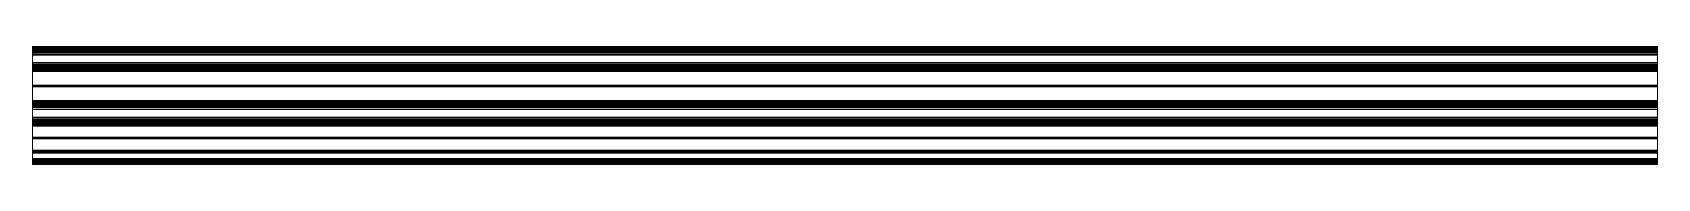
# Model space of a CAD drawing. Extents: x 0 to 1000, y -73 to 0.
import ezdxf

# ---------------------------------------------------------------- set-up
doc = ezdxf.new("R2010")
doc.units = 0
doc.header["$MEASUREMENT"] = 0
doc.layers.add('ACESSORIO', color=4, linetype='CONTINUOUS', lineweight=0)

msp = doc.modelspace()

# ---------------------------------------------------------------- linework, layer by layer
at = {"layer": 'ACESSORIO', "linetype": 'Continuous'}
for points in [[(0, 0, 14.4), (0, 0, 3.1), (1000, 0, 3.1), (1000, 0, 14.4)], [(1000, 0, 3.1), (1000, -0.1, 2.7), (0, -0.1, 2.7), (0, 0, 3.1)], [(1000, 0, 14.9), (1000, 0, 14.7), (0, 0, 14.7), (0, 0, 14.9)], [(1000, 0, 14.7), (1000, 0, 14.4), (0, 0, 14.4), (0, 0, 14.7)], [(0, 0, 14.9), (0, 0, 15.5), (1000, 0, 15.5), (1000, 0, 14.9)], [(1000, 0, 15.5), (1000, -0.1, 15.8), (0, -0.1, 15.8), (0, 0, 15.5)], [(0, -0.1, 15.8), (0, 0, 15.5), (0, -0.5, 16), (0, -0.1, 15.8)], [(1000, -0.1, 2.7), (1000, -0.4, 2), (0, -0.4, 2), (0, -0.1, 2.7)], [(0, -0.1, 15.8), (0, -0.5, 16), (1000, -0.5, 16), (1000, -0.1, 15.8)], [(0, -0.4, 2), (0, -0.9, 1.6), (1000, -0.9, 1.6), (1000, -0.4, 2)], [(1000, -64.8, 16), (0, -64.8, 16), (0, -0.5, 16), (1000, -0.5, 16)], [(1000, -0.9, 1.6), (1000, -1.5, 1.4), (0, -1.5, 1.4), (0, -0.9, 1.6)], [(1000, -4, 3), (1000, -1.1, 3.8), (0, -1.1, 3.8), (0, -4, 3)], [(0, -1.1, 3.8), (0, -1.1, 14.4), (1000, -1.1, 14.4), (1000, -1.1, 3.8)], [(1000, -1.1, 14.4), (1000, -1.2, 14.7), (0, -1.2, 14.7), (0, -1.1, 14.4)], [(0, -1.2, 14.7), (0, -1.6, 14.9), (1000, -1.6, 14.9), (1000, -1.2, 14.7)], [(0, -1.5, 1.4), (0, -2.3, 1.1), (1000, -2.3, 1.1), (1000, -1.5, 1.4)], [(1000, -1.6, 14.9), (1000, -13.3, 14.9), (0, -13.3, 14.9), (0, -1.6, 14.9)], [(0, -2.3, 1.1), (0, -2.7, 0.3), (1000, -2.7, 0.3), (1000, -2.3, 1.1)], [(1000, -2.7, 0.3), (1000, -2.8, 0.1), (0, -2.8, 0.1), (0, -2.7, 0.3)], [(0, -3, 0), (0, -2.7, 0.3), (0, -2.8, 0.1)], [(0, -2.8, 0.1), (0, -3), (1000, -3), (1000, -2.8, 0.1)], [(1000, -3), (1000, -3.2, 0.1), (0, -3.2, 0.1), (0, -3)], [(0, -3.2, 0.1), (0, -3, 0), (0, -3.4, 0.3)], [(0, -3.2, 0.1), (0, -3.4, 0.3), (1000, -3.4, 0.3), (1000, -3.2, 0.1)], [(1000, -3.4, 0.3), (1000, -3.6, 1.3), (0, -3.6, 1.3), (0, -3.4, 0.3)], [(0, -3.6, 1.3), (0, -3.8, 1.5), (1000, -3.8, 1.5), (1000, -3.6, 1.3)], [(1000, -3.8, 1.5), (1000, -4.9, 1.7), (0, -4.9, 1.7), (0, -3.8, 1.5)], [(1000, -4.9, 2.5), (1000, -4, 3), (0, -4, 3), (0, -4.9, 2.5)], [(0, -4.9, 1.7), (0, -5.1, 1.9), (1000, -5.1, 1.9), (1000, -4.9, 1.7)], [(0, -4.9, 2.5), (0, -5.2, 2.1), (1000, -5.2, 2.1), (1000, -4.9, 2.5)], [(1000, -5.1, 1.9), (1000, -5.2, 2.1), (0, -5.2, 2.1), (0, -5.1, 1.9)], [(0, -10, 2.5), (0, -9.8, 2.1), (1000, -9.8, 2.1), (1000, -10, 2.5)], [(1000, -9.8, 2.1), (1000, -10, 1.7), (0, -10, 1.7), (0, -9.8, 2.1)], [(1000, -10.8, 3), (1000, -10, 2.5), (0, -10, 2.5), (0, -10.8, 3)], [(1000, -0.5, 16), (1000, -0.1, 15.8), (1000, 0, 15.5)], [(1000, -3, 0), (1000, -2.7, 0.3), (1000, -2.8, 0.1)], [(1000, -3.2, 0.1), (1000, -3, 0), (1000, -3.4, 0.3)], [(0, -10, 1.7), (0, -11.1, 1.5), (1000, -11.1, 1.5), (1000, -10, 1.7)], [(0, -13.5, 3.3), (0, -10.8, 3), (1000, -10.8, 3), (1000, -13.5, 3.3)], [(1000, -11.1, 1.5), (1000, -11.3, 1.3), (0, -11.3, 1.3), (0, -11.1, 1.5)], [(0, -11.3, 1.3), (0, -11.5, 0.3), (1000, -11.5, 0.3), (1000, -11.3, 1.3)], [(1000, -11.9, 0), (1000, -11.5, 0.3), (0, -11.5, 0.3), (0, -11.9, 0)], [(0, -11.9, 0), (0, -12.2, 0.3), (1000, -12.2, 0.3), (1000, -11.9, 0)], [(1000, -12.6, 1.1), (1000, -12.2, 0.3), (0, -12.2, 0.3), (0, -12.6, 1.1)], [(0, -12.6, 1.1), (0, -13.4, 1.4), (1000, -13.4, 1.4), (1000, -12.6, 1.1)], [(0, -13.3, 14.9), (0, -13.7, 14.7), (1000, -13.7, 14.7), (1000, -13.3, 14.9)], [(1000, -13.4, 1.4), (1000, -14, 1.6), (0, -14, 1.6), (0, -13.4, 1.4)], [(1000, -13.8, 3.8), (1000, -13.5, 3.3), (0, -13.5, 3.3), (0, -13.8, 3.8)], [(1000, -13.7, 14.7), (1000, -13.8, 14.4), (0, -13.8, 14.4), (0, -13.7, 14.7)], [(0, -13.8, 14.4), (0, -13.8, 3.8), (1000, -13.8, 3.8), (1000, -13.8, 14.4)], [(0, -14.5, 2), (0, -14, 1.6), (1000, -14, 1.6), (1000, -14.5, 2)], [(1000, -14.5, 2), (1000, -14.8, 2.6), (0, -14.8, 2.6), (0, -14.5, 2)], [(0, -14.8, 2.6), (0, -14.9, 3.1), (1000, -14.9, 3.1), (1000, -14.8, 2.6)], [(1000, -14.9, 3.1), (1000, -14.9, 14.4), (0, -14.9, 14.4), (0, -14.9, 3.1)], [(0, -14.9, 14.4), (0, -15, 14.7), (1000, -15, 14.7), (1000, -14.9, 14.4)], [(1000, -15, 14.7), (1000, -15.4, 14.9), (0, -15.4, 14.9), (0, -15, 14.7)], [(1000, -23.8, 14.9), (1000, -15.4, 14.9), (0, -15.4, 14.9), (0, -23.8, 14.9)], [(0, -23.8, 14.9), (0, -24.3, 15.2), (1000, -24.3, 15.2), (1000, -23.8, 14.9)], [(1000, -24.8, 14.9), (1000, -24.3, 15.2), (0, -24.3, 15.2), (0, -24.8, 14.9)], [(0, -33.2, 14.9), (0, -24.8, 14.9), (1000, -24.8, 14.9), (1000, -33.1, 14.9)], [(1000, -33.1, 14.9), (1000, -33.5, 14.7), (0, -33.5, 14.7), (0, -33.2, 14.9)], [(1000, -33.5, 14.7), (1000, -33.7, 14.4), (0, -33.7, 14.4), (0, -33.5, 14.7)], [(0, -33.7, 14.4), (0, -33.7, 3.1), (1000, -33.7, 3.1), (1000, -33.7, 14.4)], [(1000, -33.7, 3.1), (1000, -33.7, 2.7), (0, -33.7, 2.7), (0, -33.7, 3.1)], [(1000, -33.7, 2.7), (1000, -34.1, 2), (0, -34.1, 2), (0, -33.7, 2.7)], [(0, -34.1, 2), (0, -34.5, 1.6), (1000, -34.5, 1.6), (1000, -34.1, 2)], [(1000, -34.5, 1.6), (1000, -35.1, 1.4), (0, -35.1, 1.4), (0, -34.5, 1.6)], [(1000, -37.6, 3), (1000, -34.8, 3.8), (0, -34.8, 3.8), (0, -37.6, 3)], [(0, -34.8, 3.8), (0, -34.8, 14.4), (1000, -34.8, 14.4), (1000, -34.8, 3.8)], [(1000, -34.8, 14.4), (1000, -34.9, 14.7), (0, -34.9, 14.7), (0, -34.8, 14.4)], [(0, -34.9, 14.7), (0, -35.2, 14.9), (1000, -35.2, 14.9), (1000, -34.9, 14.7)], [(0, -35.1, 1.4), (0, -35.9, 1.1), (1000, -35.9, 1.1), (1000, -35.1, 1.4)], [(1000, -35.3, 14.9), (1000, -47, 14.9), (0, -47, 14.9), (0, -35.2, 14.9)], [(0, -35.9, 1.1), (0, -36.3, 0.3), (1000, -36.3, 0.3), (1000, -35.9, 1.1)], [(1000, -36.3, 0.3), (1000, -36.5, 0.1), (0, -36.5, 0.1), (0, -36.3, 0.3)], [(0, -36.7, 0), (0, -36.3, 0.3), (0, -36.5, 0.1)], [(0, -36.5, 0.1), (0, -36.7), (1000, -36.7), (1000, -36.5, 0.1)], [(1000, -36.7), (1000, -36.9, 0.1), (0, -36.9, 0.1), (0, -36.7)], [(0, -36.9, 0.1), (0, -36.7, 0), (0, -37, 0.3)], [(0, -36.9, 0.1), (0, -37, 0.3), (1000, -37, 0.3), (1000, -36.9, 0.1)], [(1000, -37, 0.3), (1000, -37.3, 1.3), (0, -37.3, 1.3), (0, -37, 0.3)], [(0, -37.3, 1.3), (0, -37.5, 1.5), (1000, -37.5, 1.5), (1000, -37.3, 1.3)], [(1000, -37.5, 1.5), (1000, -38.5, 1.7), (0, -38.5, 1.7), (0, -37.5, 1.5)], [(1000, -38.6, 2.5), (1000, -37.6, 3), (0, -37.6, 3), (0, -38.6, 2.5)], [(0, -38.5, 1.7), (0, -38.7, 1.9), (1000, -38.7, 1.9), (1000, -38.5, 1.7)], [(0, -38.6, 2.5), (0, -38.8, 2.1), (1000, -38.8, 2.1), (1000, -38.6, 2.5)], [(1000, -38.7, 1.9), (1000, -38.8, 2.1), (0, -38.8, 2.1), (0, -38.7, 1.9)], [(1000, -36.7, 0), (1000, -36.3, 0.3), (1000, -36.5, 0.1)], [(1000, -36.9, 0.1), (1000, -36.7, 0), (1000, -37, 0.3)], [(0, -43.6, 2.5), (0, -43.4, 2.1), (1000, -43.4, 2.1), (1000, -43.6, 2.5)], [(1000, -43.4, 2.1), (1000, -43.7, 1.7), (0, -43.7, 1.7), (0, -43.4, 2.1)], [(1000, -44.5, 3), (1000, -43.6, 2.5), (0, -43.6, 2.5), (0, -44.5, 3)], [(0, -43.7, 1.7), (0, -44.7, 1.5), (1000, -44.7, 1.5), (1000, -43.7, 1.7)], [(0, -47.1, 3.3), (0, -44.5, 3), (1000, -44.5, 3), (1000, -47.1, 3.3)], [(1000, -44.7, 1.5), (1000, -44.9, 1.3), (0, -44.9, 1.3), (0, -44.7, 1.5)], [(0, -44.9, 1.3), (0, -45.2, 0.3), (1000, -45.2, 0.3), (1000, -44.9, 1.3)], [(1000, -45.5, 0), (1000, -45.2, 0.3), (0, -45.2, 0.3), (0, -45.5, 0)], [(0, -45.5, 0), (0, -45.9, 0.3), (1000, -45.9, 0.3), (1000, -45.5, 0)], [(1000, -46.3, 1.1), (1000, -45.9, 0.3), (0, -45.9, 0.3), (0, -46.3, 1.1)], [(0, -46.3, 1.1), (0, -47.1, 1.4), (1000, -47.1, 1.4), (1000, -46.3, 1.1)], [(0, -47, 14.9), (0, -47.3, 14.7), (1000, -47.3, 14.7), (1000, -47, 14.9)], [(1000, -47.5, 3.8), (1000, -47.1, 3.3), (0, -47.1, 3.3), (0, -47.5, 3.8)], [(1000, -47.1, 1.4), (1000, -47.6, 1.6), (0, -47.6, 1.6), (0, -47.1, 1.4)], [(1000, -47.3, 14.7), (1000, -47.5, 14.4), (0, -47.5, 14.4), (0, -47.3, 14.7)], [(0, -47.5, 14.4), (0, -47.5, 3.8), (1000, -47.5, 3.8), (1000, -47.5, 14.4)], [(0, -48.1, 2), (0, -47.6, 1.6), (1000, -47.6, 1.6), (1000, -48.1, 2)], [(1000, -48.1, 2), (1000, -48.4, 2.6), (0, -48.4, 2.6), (0, -48.1, 2)], [(0, -48.4, 2.6), (0, -48.6, 3.1), (1000, -48.6, 3.1), (1000, -48.4, 2.6)], [(1000, -48.6, 3.1), (1000, -48.6, 14.4), (0, -48.6, 14.4), (0, -48.6, 3.1)], [(0, -48.6, 14.4), (0, -48.7, 14.7), (1000, -48.7, 14.7), (1000, -48.6, 14.4)], [(1000, -48.7, 14.7), (1000, -49.1, 14.9), (0, -49.1, 14.9), (0, -48.7, 14.7)], [(1000, -49.1, 14.9), (1000, -55.9, 14.9), (0, -55.9, 14.9), (0, -49.1, 14.9)], [(0, -55.9, 14.9), (0, -56.4, 15.2), (1000, -56.4, 15.2), (1000, -55.9, 14.9)], [(1000, -56.9, 14.9), (1000, -56.4, 15.2), (0, -56.4, 15.2), (0, -56.9, 14.9)], [(0, -63.9, 14.9), (0, -56.9, 14.9), (1000, -56.9, 14.9), (1000, -63.9, 14.9)], [(1000, -64.1, 14.8), (1000, -63.9, 14.9), (0, -63.9, 14.9), (0, -64.1, 14.8)], [(0, -64.1, 14.8), (0, -64.2, 14.5), (1000, -64.2, 14.5), (1000, -64.1, 14.8)], [(0, -64.2, 14.5), (0, -64.2, 12.9), (1000, -64.2, 12.9), (1000, -64.2, 14.5)], [(1000, -64.2, 12.9), (1000, -64.3, 12.6), (0, -64.3, 12.6), (0, -64.2, 12.9)], [(0, -64.3, 12.6), (0, -64.7, 12.4), (1000, -64.7, 12.4), (1000, -64.3, 12.6)], [(1000, -68.9, 12.4), (1000, -64.7, 12.4), (0, -64.7, 12.4), (0, -68.9, 12.4)], [(0, -65.2, 15.8), (0, -64.8, 16), (1000, -64.8, 16), (1000, -65.2, 15.8)], [(1000, -65.3, 15.5), (1000, -65.2, 15.8), (0, -65.2, 15.8), (0, -65.3, 15.5)], [(0, -65.3, 15.5), (0, -65.3, 13.8), (1000, -65.3, 13.8), (1000, -65.3, 15.5)], [(1000, -65.4, 13.6), (1000, -65.3, 13.8), (0, -65.3, 13.8), (0, -65.4, 13.6)], [(0, -65.4, 13.6), (0, -65.6, 13.5), (1000, -65.6, 13.5), (1000, -65.4, 13.6)], [(0, -71.2, 13.5), (1000, -71.2, 13.5), (1000, -65.6, 13.5), (0, -65.6, 13.5)], [(1000, -69.1, 12.4), (1000, -68.9, 12.4), (0, -68.9, 12.4), (0, -69.1, 12.4)], [(0, -69.1, 12.4), (0, -69.2, 12.1), (1000, -69.2, 12.1), (1000, -69.1, 12.4)], [(1000, -69.2, 12.1), (1000, -69.2, 2.4), (0, -69.2, 2.4), (0, -69.2, 12.1)], [(0, -69.2, 2.4), (0, -69.5, 2), (1000, -69.5, 2), (1000, -69.2, 2.4)], [(1000, -69.5, 2), (1000, -69.2, 1.6), (0, -69.2, 1.6), (0, -69.5, 2)], [(0, -69.2, 1.6), (0, -69.2, -0.6), (1000, -69.2, -0.6), (1000, -69.2, 1.6)], [(1000, -69.2, -0.6), (1000, -69.5, -1), (0, -69.5, -1), (0, -69.2, -0.6)], [(0, -69.5, -1), (0, -69.2, -1.4), (1000, -69.2, -1.4), (1000, -69.5, -1)], [(1000, -69.2, -1.4), (1000, -69.2, -11.2), (0, -69.2, -11.2), (0, -69.2, -1.4)], [(1000, -69.2, -11.2), (1000, -69.3, -11.5), (0, -69.3, -11.5), (0, -69.2, -11.2)], [(0, -69.7, -11.7), (0, -69.3, -11.5), (1000, -69.3, -11.5), (1000, -69.7, -11.7)], [(1000, -69.7, -11.7), (1000, -71.2, -11.7), (0, -71.2, -11.7), (0, -69.7, -11.7)], [(1000, -70.4, 12.4), (1000, -70.3, 12.1), (0, -70.3, 12.1), (0, -70.4, 12.4)], [(0, -70.3, 12.1), (1000, -70.3, 12.1), (1000, -70.3, -10.3), (0, -70.3, -10.3)], [(0, -70.3, -10.3), (0, -70.4, -10.5), (1000, -70.4, -10.5), (1000, -70.3, -10.3)], [(0, -70.4, 12.4), (0, -70.6, 12.4), (1000, -70.6, 12.4), (1000, -70.4, 12.4)], [(1000, -70.6, -10.6), (1000, -70.4, -10.5), (0, -70.4, -10.5), (0, -70.6, -10.6)], [(1000, -71.2, 12.4), (1000, -70.6, 12.4), (0, -70.6, 12.4), (0, -71.2, 12.4)], [(0, -71.2, -10.6), (0, -70.6, -10.6), (1000, -70.6, -10.6), (1000, -71.2, -10.6)], [(0, -71.4, 13.6), (0, -71.2, 13.5), (1000, -71.2, 13.5), (1000, -71.4, 13.6)], [(0, -71.4, 12.4), (0, -71.2, 12.4), (1000, -71.2, 12.4), (1000, -71.4, 12.4)], [(0, -71.2, -11.7), (0, -71.4, -11.7), (1000, -71.4, -11.7), (1000, -71.2, -11.7)], [(1000, -71.4, -10.5), (1000, -71.2, -10.6), (0, -71.2, -10.6), (0, -71.4, -10.5)], [(1000, -71.4, 13.6), (1000, -71.5, 13.8), (0, -71.5, 13.8), (0, -71.4, 13.6)], [(1000, -71.5, 12.1), (1000, -71.4, 12.4), (0, -71.4, 12.4), (0, -71.5, 12.1)], [(1000, -71.5, -12), (1000, -71.4, -11.7), (0, -71.4, -11.7), (0, -71.5, -12)], [(0, -71.4, -10.5), (0, -71.5, -10.3), (1000, -71.5, -10.3), (1000, -71.4, -10.5)], [(0, -71.5, 13.8), (0, -71.5, 15.5), (1000, -71.5, 15.5), (1000, -71.5, 13.8)], [(1000, -71.5, 15.5), (1000, -71.6, 15.8), (0, -71.6, 15.8), (0, -71.5, 15.5)], [(1000, -71.5, 11.4), (1000, -71.6, 11.1), (0, -71.6, 11.1), (0, -71.5, 11.4)], [(0, -71.5, 12.1), (0, -71.5, 11.4), (1000, -71.5, 11.4), (1000, -71.5, 12.1)], [(0, -71.5, -12), (0, -71.5, -13.6), (1000, -71.5, -13.6), (1000, -71.5, -12)], [(1000, -71.6, -13.9), (1000, -71.5, -13.6), (0, -71.5, -13.6), (0, -71.6, -13.9)], [(1000, -71.5, -9.6), (1000, -71.6, -9.2), (0, -71.6, -9.2), (0, -71.5, -9.6)], [(0, -71.5, -10.3), (0, -71.5, -9.6), (1000, -71.5, -9.6), (1000, -71.5, -10.3)], [(0, -71.6, 15.8), (0, -72, 16), (1000, -72, 16), (1000, -71.6, 15.8)], [(0, -72, 10.9), (0, -71.6, 11.1), (1000, -71.6, 11.1), (1000, -72, 10.9)], [(0, -71.6, -13.9), (0, -72, -14.1), (1000, -72, -14.1), (1000, -71.6, -13.9)], [(0, -72, -9.1), (0, -71.6, -9.2), (1000, -71.6, -9.2), (1000, -72, -9.1)], [(1000, -72, 16), (1000, -72.1, 16), (0, -72.1, 16), (0, -72, 16)], [(1000, -72.1, 10.9), (1000, -72, 10.9), (0, -72, 10.9), (0, -72.1, 10.9)], [(1000, -72.1, -14.1), (1000, -72, -14.1), (0, -72, -14.1), (0, -72.1, -14.1)], [(1000, -72.1, -9.1), (1000, -72, -9.1), (0, -72, -9.1), (0, -72.1, -9.1)], [(0, -72.1, 16), (0, -72.5, 15.8), (1000, -72.5, 15.8), (1000, -72.1, 16)], [(0, -72.1, 10.9), (0, -72.5, 11.1), (1000, -72.5, 11.1), (1000, -72.1, 10.9)], [(0, -72.1, -14.1), (0, -72.5, -13.9), (1000, -72.5, -13.9), (1000, -72.1, -14.1)], [(0, -72.1, -9.1), (0, -72.5, -9.2), (1000, -72.5, -9.2), (1000, -72.1, -9.1)], [(1000, -72.5, 15.8), (1000, -72.6, 15.5), (0, -72.6, 15.5), (0, -72.5, 15.8)], [(1000, -72.6, 11.4), (1000, -72.5, 11.1), (0, -72.5, 11.1), (0, -72.6, 11.4)], [(1000, -72.5, -13.9), (1000, -72.6, -13.6), (0, -72.6, -13.6), (0, -72.5, -13.9)], [(1000, -72.5, -9.2), (1000, -72.6, -9.6), (0, -72.6, -9.6), (0, -72.5, -9.2)], [(0, -72.6, 15.5), (0, -72.6, 11.4), (1000, -72.6, 11.4), (1000, -72.6, 15.5)], [(0, -72.6, -13.6), (0, -72.6, -9.6), (1000, -72.6, -9.6), (1000, -72.6, -13.6)]]:
    msp.add_3dface(points, dxfattribs=at)
for points, invisible_edges in [([(0, 0, 3.8), (0, -1.1, 3.8), (0, -1.1, 14.4), (0, 0, 14.4)], 5), ([(0, 0, 3.8), (0, -1.1, 3.8), (0, -1.4, 3.3), (0, 0, 3.1)], 7), ([(0, -1.4, 3.3), (0, -1.4, 3.3), (0, -0.1, 2.6), (0, 0, 3.1)], 10), ([(1000, 0, 3.8), (1000, -1.1, 3.8), (1000, -1.1, 14.4), (1000, 0, 14.4)], 5), ([(1000, 0, 3.8), (1000, -1.1, 3.8), (1000, -1.4, 3.3), (1000, 0, 3.1)], 7), ([(1000, -1.4, 3.3), (1000, -1.4, 3.3), (1000, -0.1, 2.6), (1000, 0, 3.1)], 10), ([(0, 0, 14.7), (0, -1.2, 14.7), (0, -1.6, 14.9), (0, 0, 14.9)], 5), ([(0, 0, 14.7), (0, -1.2, 14.7), (0, -1.1, 14.4), (0, 0, 14.4)], 5), ([(0, -0.5, 16), (0, -0.5, 14.9), (0, 0, 14.9), (0, 0, 15.5)], 3), ([(0, -0.1, 2.6), (0, -0.1, 2.6), (0, -1.4, 3.3), (0, -0.4, 2)], 7), ([(0, -0.4, 2), (0, -0.4, 2), (0, -1.4, 3.3), (0, -0.9, 1.6)], 6), ([(0, -0.5, 16), (0, -0.5, 14.9), (0, -23.8, 14.9), (0, -23.8, 16)], 7), ([(0, -1.4, 3.3), (0, -1.4, 3.3), (0, -1.5, 1.4), (0, -0.9, 1.6)], 10), ([(0, -1.4, 3.3), (0, -1.1, 3.8), (0, -4, 3)], 9), ([(0, -4, 3), (0, -3.8, 1.5), (0, -1.5, 1.4), (0, -1.1, 3.8)], 7), ([(0, -2.3, 1.1), (0, -3.6, 1.3), (0, -3.8, 1.5), (0, -1.5, 1.4)], 5), ([(0, -2.7, 0.3), (0, -2.3, 1.1), (0, -2.9, 1.2), (0, -3)], 6), ([(0, -3), (0, -3.4, 0.3), (0, -3.6, 1.3), (0, -2.9, 1.2)], 12), ([(0, -3.8, 1.5), (0, -4, 3), (0, -4.9, 2.5), (0, -4.8, 1.7)], 5), ([(0, -5.1, 1.9), (0, -5.1, 1.9), (0, -4.8, 1.7), (0, -4.9, 2.5)], 12), ([(0, -4.9, 2.5), (0, -5.1, 1.9), (0, -5.2, 2.1)], 1), ([(0, -10, 2.5), (0, -10, 1.7), (0, -9.8, 2.1)], 1), ([(0, -10, 1.7), (0, -10, 2.5), (0, -10.8, 3), (0, -11.1, 1.5)], 5), ([(1000, 0, 14.7), (1000, -1.2, 14.7), (1000, -1.6, 14.9), (1000, 0, 14.9)], 5), ([(1000, 0, 14.7), (1000, -1.2, 14.7), (1000, -1.1, 14.4), (1000, 0, 14.4)], 5), ([(1000, -0.5, 16), (1000, -0.5, 14.9), (1000, 0, 14.9), (1000, 0, 15.5)], 3), ([(1000, -0.1, 2.6), (1000, -0.1, 2.6), (1000, -1.4, 3.3), (1000, -0.4, 2)], 7), ([(1000, -0.4, 2), (1000, -0.4, 2), (1000, -1.4, 3.3), (1000, -0.9, 1.6)], 6), ([(1000, -0.5, 16), (1000, -0.5, 14.9), (1000, -23.8, 14.9), (1000, -23.8, 16)], 7), ([(1000, -1.4, 3.3), (1000, -1.4, 3.3), (1000, -1.5, 1.4), (1000, -0.9, 1.6)], 10), ([(1000, -1.4, 3.3), (1000, -1.1, 3.8), (1000, -4, 3)], 9), ([(1000, -1.1, 3.8), (1000, -1.5, 1.4), (1000, -3.8, 1.5), (1000, -4, 3)], 7), ([(1000, -2.3, 1.1), (1000, -3.6, 1.3), (1000, -3.8, 1.5), (1000, -1.5, 1.4)], 5), ([(1000, -2.7, 0.3), (1000, -2.3, 1.1), (1000, -2.9, 1.2), (1000, -3)], 6), ([(1000, -3), (1000, -3.4, 0.3), (1000, -3.6, 1.3), (1000, -2.9, 1.2)], 12), ([(1000, -3.8, 1.5), (1000, -4, 3), (1000, -4.9, 2.5), (1000, -4.8, 1.7)], 5), ([(1000, -5.1, 1.9), (1000, -5.1, 1.9), (1000, -4.8, 1.7), (1000, -4.9, 2.5)], 12), ([(1000, -4.9, 2.5), (1000, -5.1, 1.9), (1000, -5.2, 2.1)], 1), ([(1000, -10, 2.5), (1000, -10, 1.7), (1000, -9.8, 2.1)], 1), ([(1000, -10, 1.7), (1000, -10, 2.5), (1000, -10.8, 3), (1000, -11.1, 1.5)], 5), ([(0, -13.5, 3.3), (0, -13.4, 1.4), (0, -11.1, 1.5), (0, -10.8, 3)], 7), ([(0, -13.4, 1.4), (0, -11.1, 1.5), (0, -11.3, 1.3), (0, -12.6, 1.1)], 5), ([(0, -12, 1.2), (0, -11.3, 1.3), (0, -11.5, 0.3), (0, -11.9, 0)], 9), ([(0, -11.9, 0), (0, -12, 1.2), (0, -12.6, 1.1), (0, -12.2, 0.3)], 3), ([(0, -15.4, 14.9), (0, -13.3, 14.9), (0, -13.7, 14.7), (0, -15, 14.7)], 5), ([(0, -14, 1.6), (0, -13.4, 1.4), (0, -13.5, 3.3)], 15), ([(0, -14.9, 3.1), (0, -13.5, 3.3), (0, -13.8, 3.8), (0, -14.9, 3.8)], 5), ([(0, -14.9, 3.1), (0, -14.8, 2.6), (0, -13.5, 3.3)], 14), ([(0, -14.5, 2), (0, -13.5, 3.3), (0, -14.8, 2.6)], 15), ([(0, -14, 1.6), (0, -13.5, 3.3), (0, -14.5, 2)], 15), ([(0, -14.9, 14.4), (0, -13.8, 14.4), (0, -13.7, 14.7), (0, -15, 14.7)], 5), ([(0, -14.9, 14.4), (0, -13.8, 14.4), (0, -13.8, 3.8), (0, -14.9, 3.8)], 5), ([(1000, -13.5, 3.3), (1000, -13.4, 1.4), (1000, -11.1, 1.5), (1000, -10.8, 3)], 7), ([(1000, -13.4, 1.4), (1000, -11.1, 1.5), (1000, -11.3, 1.3), (1000, -12.6, 1.1)], 5), ([(1000, -12, 1.2), (1000, -11.3, 1.3), (1000, -11.5, 0.3), (1000, -11.9, 0)], 9), ([(1000, -11.9, 0), (1000, -12, 1.2), (1000, -12.6, 1.1), (1000, -12.2, 0.3)], 3), ([(1000, -15.4, 14.9), (1000, -13.3, 14.9), (1000, -13.7, 14.7), (1000, -15, 14.7)], 5), ([(1000, -14, 1.6), (1000, -13.4, 1.4), (1000, -13.5, 3.3)], 15), ([(1000, -14.9, 3.1), (1000, -13.5, 3.3), (1000, -13.8, 3.8), (1000, -14.9, 3.8)], 5), ([(1000, -14.9, 3.1), (1000, -14.8, 2.6), (1000, -13.5, 3.3)], 15), ([(1000, -14.5, 2), (1000, -13.5, 3.3), (1000, -14.8, 2.6)], 15), ([(1000, -14, 1.6), (1000, -13.5, 3.3), (1000, -14.5, 2)], 15), ([(1000, -14.9, 14.4), (1000, -13.8, 14.4), (1000, -13.7, 14.7), (1000, -15, 14.7)], 5), ([(1000, -14.9, 14.4), (1000, -13.8, 14.4), (1000, -13.8, 3.8), (1000, -14.9, 3.8)], 5), ([(0, -24.3, 15.2), (0, -24.3, 16), (0, -23.8, 16), (0, -23.8, 14.9)], 5), ([(0, -24.8, 14.9), (0, -24.8, 16), (0, -24.3, 16), (0, -24.3, 15.2)], 5), ([(0, -24.8, 16), (0, -24.8, 14.9), (0, -55.9, 14.9), (0, -55.9, 16)], 7), ([(1000, -24.3, 15.2), (1000, -24.3, 16), (1000, -23.8, 16), (1000, -23.8, 14.9)], 5), ([(1000, -24.8, 14.9), (1000, -24.8, 16), (1000, -24.3, 16), (1000, -24.3, 15.2)], 5), ([(1000, -24.8, 16), (1000, -24.8, 14.9), (1000, -55.9, 14.9), (1000, -55.9, 16)], 7), ([(0, -33.5, 14.7), (0, -34.9, 14.7), (0, -35.2, 14.9), (0, -33.2, 14.9)], 5), ([(0, -33.5, 14.7), (0, -34.9, 14.7), (0, -34.8, 14.4), (0, -33.6, 14.4)], 5), ([(0, -33.6, 3.8), (0, -34.8, 3.8), (0, -34.8, 14.4), (0, -33.6, 14.4)], 5), ([(0, -33.6, 3.8), (0, -34.8, 3.8), (0, -35, 3.3), (0, -33.6, 3.1)], 7), ([(0, -35, 3.3), (0, -35, 3.3), (0, -33.7, 2.6), (0, -33.6, 3.1)], 11), ([(0, -33.7, 2.6), (0, -33.7, 2.6), (0, -35, 3.3), (0, -34.1, 2)], 6), ([(0, -34.1, 2), (0, -34.1, 2), (0, -35, 3.3), (0, -34.6, 1.6)], 6), ([(0, -35, 3.3), (0, -35, 3.3), (0, -35.1, 1.4), (0, -34.6, 1.6)], 14), ([(0, -35, 3.3), (0, -34.8, 3.8), (0, -37.6, 3)], 9), ([(0, -35.1, 1.4), (0, -37.5, 1.5), (0, -37.6, 3), (0, -34.8, 3.8)], 11), ([(0, -35.9, 1.1), (0, -37.3, 1.3), (0, -37.5, 1.5), (0, -35.1, 1.4)], 5), ([(0, -36.3, 0.3), (0, -35.9, 1.1), (0, -36.6, 1.2), (0, -36.7)], 6), ([(0, -36.7), (0, -37, 0.3), (0, -37.3, 1.3), (0, -36.6, 1.2)], 12), ([(0, -37.5, 1.5), (0, -37.6, 3), (0, -38.6, 2.5), (0, -38.5, 1.7)], 5), ([(0, -38.7, 1.9), (0, -38.7, 1.9), (0, -38.5, 1.7), (0, -38.6, 2.5)], 12), ([(0, -38.6, 2.5), (0, -38.7, 1.9), (0, -38.8, 2.1)], 1), ([(1000, -33.5, 14.7), (1000, -34.9, 14.7), (1000, -35.2, 14.9), (1000, -33.2, 14.9)], 5), ([(1000, -33.5, 14.7), (1000, -34.9, 14.7), (1000, -34.8, 14.4), (1000, -33.6, 14.4)], 5), ([(1000, -33.6, 3.8), (1000, -34.8, 3.8), (1000, -34.8, 14.4), (1000, -33.6, 14.4)], 5), ([(1000, -33.6, 3.8), (1000, -34.8, 3.8), (1000, -35, 3.3), (1000, -33.6, 3.1)], 7), ([(1000, -35, 3.3), (1000, -35, 3.3), (1000, -33.7, 2.6), (1000, -33.6, 3.1)], 11), ([(1000, -33.7, 2.6), (1000, -33.7, 2.6), (1000, -35, 3.3), (1000, -34.1, 2)], 6), ([(1000, -34.1, 2), (1000, -34.1, 2), (1000, -35, 3.3), (1000, -34.6, 1.6)], 6), ([(1000, -35, 3.3), (1000, -35, 3.3), (1000, -35.1, 1.4), (1000, -34.6, 1.6)], 14), ([(1000, -35, 3.3), (1000, -34.8, 3.8), (1000, -37.6, 3)], 9), ([(1000, -37.6, 3), (1000, -37.5, 1.5), (1000, -35.1, 1.4), (1000, -34.8, 3.8)], 7), ([(1000, -35.9, 1.1), (1000, -37.3, 1.3), (1000, -37.5, 1.5), (1000, -35.1, 1.4)], 5), ([(1000, -36.3, 0.3), (1000, -35.9, 1.1), (1000, -36.6, 1.2), (1000, -36.7)], 6), ([(1000, -36.7), (1000, -37, 0.3), (1000, -37.3, 1.3), (1000, -36.6, 1.2)], 12), ([(1000, -37.5, 1.5), (1000, -37.6, 3), (1000, -38.6, 2.5), (1000, -38.5, 1.7)], 5), ([(1000, -38.7, 1.9), (1000, -38.7, 1.9), (1000, -38.5, 1.7), (1000, -38.6, 2.5)], 12), ([(1000, -38.6, 2.5), (1000, -38.7, 1.9), (1000, -38.8, 2.1)], 1), ([(0, -43.6, 2.5), (0, -43.7, 1.7), (0, -43.4, 2.1)], 1), ([(0, -43.7, 1.7), (0, -43.6, 2.5), (0, -44.5, 3), (0, -44.7, 1.5)], 5), ([(0, -47.1, 3.3), (0, -47.1, 1.4), (0, -44.7, 1.5), (0, -44.5, 3)], 7), ([(0, -47.1, 1.4), (0, -44.7, 1.5), (0, -44.9, 1.3), (0, -46.3, 1.1)], 5), ([(0, -45.6, 1.2), (0, -44.9, 1.3), (0, -45.2, 0.3), (0, -45.5, 0)], 9), ([(0, -45.5, 0), (0, -45.6, 1.2), (0, -46.3, 1.1), (0, -45.9, 0.3)], 3), ([(0, -49.1, 14.9), (0, -47, 14.9), (0, -47.3, 14.7), (0, -48.7, 14.7)], 5), ([(0, -48.6, 3.1), (0, -47.1, 3.3), (0, -47.5, 3.8), (0, -48.6, 3.8)], 5), ([(0, -48.6, 3.1), (0, -48.4, 2.6), (0, -47.1, 3.3)], 15), ([(0, -48.1, 2), (0, -47.1, 3.3), (0, -48.4, 2.6)], 15), ([(0, -47.6, 1.6), (0, -47.1, 3.3), (0, -48.1, 2)], 15), ([(0, -47.6, 1.6), (0, -47.1, 1.4), (0, -47.1, 3.3)], 15), ([(0, -48.6, 14.4), (0, -47.5, 14.4), (0, -47.3, 14.7), (0, -48.7, 14.7)], 5), ([(0, -48.6, 14.4), (0, -47.5, 14.4), (0, -47.5, 3.8), (0, -48.6, 3.8)], 5), ([(1000, -43.6, 2.5), (1000, -43.7, 1.7), (1000, -43.4, 2.1)], 1), ([(1000, -43.7, 1.7), (1000, -43.6, 2.5), (1000, -44.5, 3), (1000, -44.7, 1.5)], 5), ([(1000, -47.1, 3.3), (1000, -47.1, 1.4), (1000, -44.7, 1.5), (1000, -44.5, 3)], 7), ([(1000, -47.1, 1.4), (1000, -44.7, 1.5), (1000, -44.9, 1.3), (1000, -46.3, 1.1)], 5), ([(1000, -45.6, 1.2), (1000, -44.9, 1.3), (1000, -45.2, 0.3), (1000, -45.5, 0)], 9), ([(1000, -45.5, 0), (1000, -45.6, 1.2), (1000, -46.3, 1.1), (1000, -45.9, 0.3)], 3), ([(1000, -49.1, 14.9), (1000, -47, 14.9), (1000, -47.3, 14.7), (1000, -48.7, 14.7)], 5), ([(1000, -48.6, 3.1), (1000, -47.1, 3.3), (1000, -47.5, 3.8), (1000, -48.6, 3.8)], 5), ([(1000, -48.6, 3.1), (1000, -48.4, 2.6), (1000, -47.1, 3.3)], 15), ([(1000, -48.1, 2), (1000, -47.1, 3.3), (1000, -48.4, 2.6)], 15), ([(1000, -47.6, 1.6), (1000, -47.1, 3.3), (1000, -48.1, 2)], 15), ([(1000, -47.6, 1.6), (1000, -47.1, 1.4), (1000, -47.1, 3.3)], 15), ([(1000, -48.6, 14.4), (1000, -47.5, 14.4), (1000, -47.3, 14.7), (1000, -48.7, 14.7)], 5), ([(1000, -48.6, 14.4), (1000, -47.5, 14.4), (1000, -47.5, 3.8), (1000, -48.6, 3.8)], 5), ([(0, -56.4, 15.2), (0, -56.4, 16), (0, -55.9, 16), (0, -55.9, 14.9)], 5), ([(0, -56.9, 14.9), (0, -56.9, 16), (0, -56.4, 16), (0, -56.4, 15.2)], 5), ([(0, -56.9, 16), (0, -56.9, 14.9), (0, -63.9, 14.9), (0, -63.9, 16)], 5), ([(1000, -56.4, 15.2), (1000, -56.4, 16), (1000, -55.9, 16), (1000, -55.9, 14.9)], 5), ([(1000, -56.9, 14.9), (1000, -56.9, 16), (1000, -56.4, 16), (1000, -56.4, 15.2)], 5), ([(1000, -56.9, 16), (1000, -56.9, 14.9), (1000, -63.9, 14.9), (1000, -63.9, 16)], 5), ([(0, -64.8, 16), (0, -64.1, 14.8), (0, -63.9, 14.9), (0, -63.9, 16)], 5), ([(0, -64.2, 14.5), (0, -65.3, 14.5), (0, -65.3, 15.5), (0, -64.1, 14.8)], 5), ([(0, -65.3, 15.5), (0, -65.2, 15.8), (0, -64.8, 16), (0, -64.1, 14.8)], 12), ([(0, -65.3, 13.8), (0, -64.2, 12.9), (0, -64.2, 14.5), (0, -65.3, 14.5)], 5), ([(0, -65.4, 13.6), (0, -64.3, 12.6), (0, -64.2, 12.9), (0, -65.3, 13.8)], 5), ([(0, -65.6, 13.5), (0, -64.7, 12.4), (0, -64.3, 12.6), (0, -65.4, 13.6)], 5), ([(0, -68.9, 12.4), (0, -68.9, 13.5), (0, -65.6, 13.5), (0, -64.7, 12.4)], 5), ([(0, -68.9, 12.4), (0, -72.6, 12.4), (0, -72.6, 13.5), (0, -68.9, 13.5)], 13), ([(0, -70.6, 12.4), (0, -70.4, 12.4), (0, -69.1, 12.4), (0, -68.9, 12.4)], 10), ([(0, -70.3, 12.1), (0, -69.2, 12.1), (0, -69.1, 12.4), (0, -70.4, 12.4)], 5), ([(0, -70.3, 12.1), (0, -69.2, 12.1), (0, -69.2, 2.4), (0, -70.3, 2.4)], 5), ([(0, -69.5, 2), (0, -70.3, 2), (0, -70.3, 2.4), (0, -69.2, 2.4)], 5), ([(0, -69.5, -1), (0, -70.3, -1), (0, -70.3, -0.6), (0, -69.2, -0.6)], 5), ([(0, -69.2, 1.6), (0, -70.3, 1.6), (0, -70.3, 2), (0, -69.5, 2)], 5), ([(0, -69.2, 1.6), (0, -69.2, -0.6), (0, -70.3, -0.6), (0, -70.3, 1.6)], 10), ([(0, -69.2, -1.4), (0, -70.3, -1.4), (0, -70.3, -1), (0, -69.5, -1)], 5), ([(0, -69.2, -1.4), (0, -70.3, -1.4), (0, -70.3, -10.3), (0, -69.2, -11.2)], 5), ([(0, -70.4, -10.5), (0, -69.3, -11.5), (0, -69.2, -11.2), (0, -70.3, -10.3)], 5), ([(0, -69.7, -11.7), (0, -70.6, -10.6), (0, -70.4, -10.5), (0, -69.3, -11.5)], 5), ([(0, -71.2, -11.7), (0, -71.2, -10.6), (0, -70.6, -10.6), (0, -69.7, -11.7)], 5), ([(1000, -64.8, 16), (1000, -64.1, 14.8), (1000, -63.9, 14.9), (1000, -63.9, 16)], 5), ([(1000, -64.2, 14.5), (1000, -65.3, 14.5), (1000, -65.3, 15.5), (1000, -64.1, 14.8)], 5), ([(1000, -65.3, 15.5), (1000, -65.2, 15.8), (1000, -64.8, 16), (1000, -64.1, 14.8)], 12), ([(1000, -65.3, 13.8), (1000, -64.2, 12.9), (1000, -64.2, 14.5), (1000, -65.3, 14.5)], 5), ([(1000, -65.4, 13.6), (1000, -64.3, 12.6), (1000, -64.2, 12.9), (1000, -65.3, 13.8)], 5), ([(1000, -65.6, 13.5), (1000, -64.7, 12.4), (1000, -64.3, 12.6), (1000, -65.4, 13.6)], 5), ([(1000, -68.9, 12.4), (1000, -68.9, 13.5), (1000, -65.6, 13.5), (1000, -64.7, 12.4)], 5), ([(1000, -68.9, 12.4), (1000, -72.6, 12.4), (1000, -72.6, 13.5), (1000, -68.9, 13.5)], 13), ([(1000, -70.6, 12.4), (1000, -70.4, 12.4), (1000, -69.1, 12.4), (1000, -68.9, 12.4)], 10), ([(1000, -70.3, 12.1), (1000, -69.2, 12.1), (1000, -69.1, 12.4), (1000, -70.4, 12.4)], 5), ([(1000, -70.3, 12.1), (1000, -69.2, 12.1), (1000, -69.2, 2.4), (1000, -70.3, 2.4)], 5), ([(1000, -69.5, 2), (1000, -70.3, 2), (1000, -70.3, 2.4), (1000, -69.2, 2.4)], 5), ([(1000, -69.5, -1), (1000, -70.3, -1), (1000, -70.3, -0.6), (1000, -69.2, -0.6)], 5), ([(1000, -69.2, 1.6), (1000, -70.3, 1.6), (1000, -70.3, 2), (1000, -69.5, 2)], 5), ([(1000, -69.2, 1.6), (1000, -69.2, -0.6), (1000, -70.3, -0.6), (1000, -70.3, 1.6)], 10), ([(1000, -69.2, -1.4), (1000, -70.3, -1.4), (1000, -70.3, -1), (1000, -69.5, -1)], 5), ([(1000, -69.2, -1.4), (1000, -70.3, -1.4), (1000, -70.3, -10.3), (1000, -69.2, -11.2)], 5), ([(1000, -70.4, -10.5), (1000, -69.3, -11.5), (1000, -69.2, -11.2), (1000, -70.3, -10.3)], 5), ([(1000, -69.7, -11.7), (1000, -70.6, -10.6), (1000, -70.4, -10.5), (1000, -69.3, -11.5)], 5), ([(1000, -71.2, -11.7), (1000, -71.2, -10.6), (1000, -70.6, -10.6), (1000, -69.7, -11.7)], 5), ([(0, -71.2, 13.5), (0, -71.4, 13.6), (0, -72.6, 13.6), (0, -72.6, 13.5)], 10), ([(0, -71.4, 12.4), (0, -72.6, 12.4), (0, -72.6, 12.4), (0, -71.2, 12.4)], 5), ([(0, -71.4, -11.7), (0, -71.4, -10.5), (0, -71.2, -10.6), (0, -71.2, -11.7)], 5), ([(0, -71.4, 13.6), (0, -72.6, 13.6), (0, -72.6, 13.8), (0, -71.5, 13.8)], 5), ([(0, -71.5, 12.1), (0, -72.6, 12.1), (0, -72.6, 12.4), (0, -71.4, 12.4)], 5), ([(0, -71.5, -12), (0, -71.5, -10.3), (0, -71.4, -10.5), (0, -71.4, -11.7)], 5), ([(0, -71.5, 13.8), (0, -72.6, 13.8), (0, -72.6, 15.5), (0, -71.5, 15.5)], 5), ([(0, -72, 16), (0, -72, 15.5), (0, -71.5, 15.5), (0, -71.6, 15.8)], 3), ([(0, -72.6, 11.4), (0, -71.5, 11.4), (0, -71.5, 12.1), (0, -72.6, 12.1)], 5), ([(0, -72, 10.9), (0, -72, 11.4), (0, -71.5, 11.4), (0, -71.6, 11.1)], 3), ([(0, -72.6, -9.6), (0, -71.5, -9.6), (0, -71.6, -9.2), (0, -72.5, -9.2)], 5), ([(0, -71.5, -13.6), (0, -72.6, -13.6), (0, -72.5, -13.9), (0, -71.6, -13.9)], 5), ([(0, -71.5, -13.6), (0, -72.6, -13.6), (0, -72.6, -9.6), (0, -71.5, -9.6)], 13), ([(0, -72, -9.1), (0, -71.6, -9.2), (0, -72.5, -9.2), (0, -72.1, -9.1)], 2), ([(0, -72.5, -13.9), (0, -71.6, -13.9), (0, -72, -14.1), (0, -72.1, -14.1)], 1), ([(0, -72.1, 16), (0, -72, 16), (0, -72, 15.5), (0, -72.1, 15.5)], 14), ([(0, -72.1, 11.4), (0, -72, 11.4), (0, -72, 10.9), (0, -72.1, 10.9)], 15), ([(0, -72.1, 16), (0, -72.1, 15.5), (0, -72.6, 15.5), (0, -72.5, 15.8)], 3), ([(0, -72.1, 10.9), (0, -72.1, 11.4), (0, -72.6, 11.4), (0, -72.5, 11.1)], 3), ([(1000, -71.2, 13.5), (1000, -71.4, 13.6), (1000, -72.6, 13.6), (1000, -72.6, 13.5)], 10), ([(1000, -71.4, 12.4), (1000, -72.6, 12.4), (1000, -72.6, 12.4), (1000, -71.2, 12.4)], 5), ([(1000, -71.4, -11.7), (1000, -71.4, -10.5), (1000, -71.2, -10.6), (1000, -71.2, -11.7)], 5), ([(1000, -71.4, 13.6), (1000, -72.6, 13.6), (1000, -72.6, 13.8), (1000, -71.5, 13.8)], 5), ([(1000, -71.5, 12.1), (1000, -72.6, 12.1), (1000, -72.6, 12.4), (1000, -71.4, 12.4)], 5), ([(1000, -71.5, -12), (1000, -71.5, -10.3), (1000, -71.4, -10.5), (1000, -71.4, -11.7)], 5), ([(1000, -71.5, 13.8), (1000, -72.6, 13.8), (1000, -72.6, 15.5), (1000, -71.5, 15.5)], 5), ([(1000, -72, 16), (1000, -72, 15.5), (1000, -71.5, 15.5), (1000, -71.6, 15.8)], 3), ([(1000, -72.6, 11.4), (1000, -71.5, 11.4), (1000, -71.5, 12.1), (1000, -72.6, 12.1)], 5), ([(1000, -72, 10.9), (1000, -72, 11.4), (1000, -71.5, 11.4), (1000, -71.6, 11.1)], 3), ([(1000, -72.6, -9.6), (1000, -71.5, -9.6), (1000, -71.6, -9.2), (1000, -72.5, -9.2)], 5), ([(1000, -71.5, -13.6), (1000, -72.6, -13.6), (1000, -72.5, -13.9), (1000, -71.6, -13.9)], 5), ([(1000, -71.5, -13.6), (1000, -72.6, -13.6), (1000, -72.6, -9.6), (1000, -71.5, -9.6)], 13), ([(1000, -72, -9.1), (1000, -71.6, -9.2), (1000, -72.5, -9.2), (1000, -72.1, -9.1)], 2), ([(1000, -72.5, -13.9), (1000, -71.6, -13.9), (1000, -72, -14.1), (1000, -72.1, -14.1)], 1), ([(1000, -72.1, 16), (1000, -72, 16), (1000, -72, 15.5), (1000, -72.1, 15.5)], 14), ([(1000, -72.1, 11.4), (1000, -72, 11.4), (1000, -72, 10.9), (1000, -72.1, 10.9)], 15), ([(1000, -72.1, 16), (1000, -72.1, 15.5), (1000, -72.6, 15.5), (1000, -72.5, 15.8)], 3), ([(1000, -72.1, 10.9), (1000, -72.1, 11.4), (1000, -72.6, 11.4), (1000, -72.5, 11.1)], 3)]:
    msp.add_3dface(points, dxfattribs=dict(at, invisible_edges=invisible_edges))

doc.saveas('drawing.dxf')
